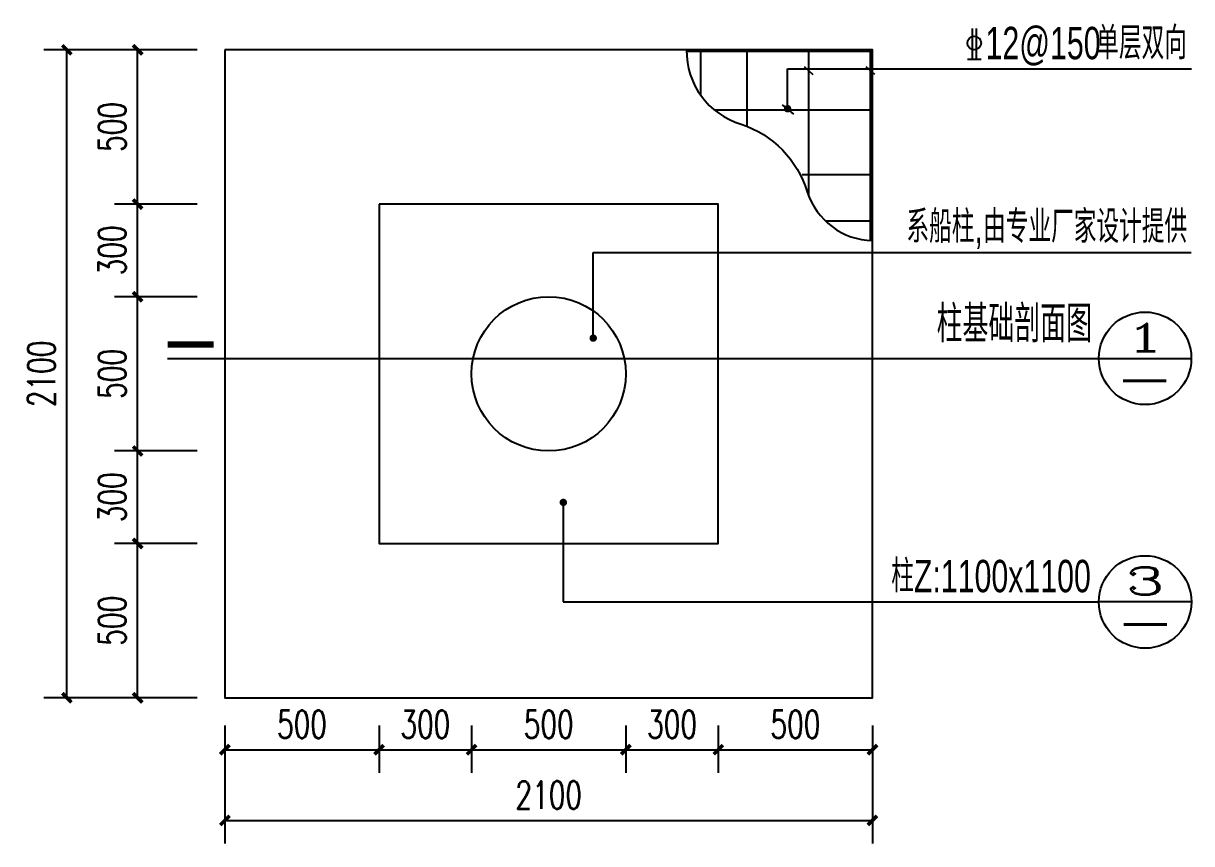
# Model space of a CAD drawing. Extents: x 1332 to 175445, y 256143 to 386027.
# Drawn here: x 97208 to 100997, y 278587 to 281245 of the extents above; entities that cross this region are included whole.
import ezdxf
from ezdxf.enums import TextEntityAlignment as Align

# ---------------------------------------------------------------- set-up
doc = ezdxf.new("R2010")
doc.units = 0
doc.header["$LTSCALE"] = 10
doc.header["$MEASUREMENT"] = 0
for name, color, linetype in [('0-园建', 4, 'Continuous'), ('00-园建', 4, 'Continuous'), ('00-文字', 7, 'Continuous'), ('00-标注', 3, 'Continuous'), ('04', 4, 'Continuous'), ('1', 1, 'Continuous'), ('DIM_IDEN', 3, 'Continuous'), ('DIM_LEAD', 3, 'Continuous'), ('PUB_DIM', 3, 'Continuous'), ('PUB_TEXT', 7, 'Continuous')]:
    doc.layers.add(name, color=color, linetype=linetype)
doc.styles.add('_TCH_DIM_T3', font='SIMPLEX', dxfattribs={"width": 0.705882, "bigfont": 'GBCBIG'})
doc.styles.add('COMP', font='COMPLEX', dxfattribs={"bigfont": 'hztxt'})
doc.styles.add('COMPLEX', font='COMPLEX.shx', dxfattribs={"bigfont": 'hztxt.shx'})
doc.styles.add('PALMstyle', font='HAIWENRS', dxfattribs={"width": 0.7, "bigfont": 'HZTXT'})
doc.dimstyles.new('_TCH_ARCH&&30', dxfattribs={"dimtxt": 89.25, "dimasz": 30, "dimexe": 75, "dimexo": 90, "dimgap": 37.875, "dimtad": 1, "dimdec": 0, "dimrnd": 5, "dimzin": 0, "dimdsep": 46, "dimtxsty": '_TCH_DIM_T3', "dimblk": 'ARCHTICK', "dimcen": 0.09, "dimclrt": 7, "dimazin": 2, "dimtfac": 1, "dimtdec": 0, "dimtix": 1, "dimtmove": 2, "dimatfit": 3, "dimfxl": 0, "dimtolj": 1, "dimtzin": 0, "dimarcsym": 0})

# ---------------------------------------------------------------- blocks, each defined once
blk = doc.blocks.new('*U44')
at = {"layer": 'DIM_IDEN'}
for p, q in [((-64.7, 0), (0, 0)), ((0, 0), (35.97, 0))]:
    blk.add_line(p, q, dxfattribs=at)
at = {"layer": 'DIM_IDEN', "color": 2}
blk.add_line((35.97, 0), (45.97, 0), dxfattribs=at)
at = {"layer": 'DIM_IDEN', "const_width": 0.7}
blk.add_lwpolyline([(-64.7, 1.5), (-59.7, 1.5)], dxfattribs=at)
at = {"layer": 'DIM_IDEN', "color": 2}
blk.add_circle((40.97, 0), 5, dxfattribs=at)
at = {"color": 7, "style": 'PALMstyle', "width": 0.7}
blk.add_attdef('右对齐剖切索引符号', text='', height=4, dxfattribs=at).set_placement((35.24, 0.52), align=Align.BOTTOM_RIGHT)
at = {"layer": '00-文字'}
for tag, style, width, p, p2 in [('A', 'COMPLEX', 1.695908, (38.78, 0.77), (43.14, 0.77)), ('LD1.01', 'PALMstyle', 0.559608, (37.74, -3.59), (44.13, -3.59))]:
    blk.add_attdef(tag, text='', height=3, dxfattribs=dict(at, style=style, width=width)).set_placement(p, p2, align=Align.FIT)
blk = doc.blocks.new('索引号')
at = {"color": 2}
blk.add_line((5, 0), (-5, 0), dxfattribs=at)
blk.add_circle((0, 0), 5, dxfattribs=at)
for tag, style, width, p, p2 in [('A', 'COMP', 1.695908, (-2.17, 0.77), (2.19, 0.77)), ('LD1.01', 'PALMstyle', 0.559608, (-3.16, -3.59), (3.23, -3.59))]:
    blk.add_attdef(tag, text='', height=3, dxfattribs=dict(style=style, width=width)).set_placement(p, p2, align=Align.FIT)
blk = doc.blocks.new('_ArchTick')
at = {"color": 0, "linetype": 'ByBlock', "const_width": 0.4}
blk.add_lwpolyline([(-0.5, -0.5), (0.5, 0.5)], dxfattribs=at)
blk = doc.blocks.new('*D383')
at = {"layer": 'Defpoints', "color": 0, "transparency": 16777216}
for p in [(97862, 279059.2), (98362, 279059.2), (98362, 278891.1)]:
    blk.add_point(p, dxfattribs=at)
at = {"layer": 'PUB_DIM', "color": 0, "lineweight": -2, "transparency": 16777216}
for p, q in [((97862, 278969.2), (97862, 278816.1)), ((98362, 278969.2), (98362, 278816.1)), ((97862, 278891.1), (98362, 278891.1))]:
    blk.add_line(p, q, dxfattribs=at)
at = {"layer": 'PUB_DIM', "color": 0, "lineweight": -2, "transparency": 16777216, "xscale": 30, "yscale": 30, "zscale": 30, "rotation": 180}
blk.add_blockref('_ArchTick', (97862, 278891.1), dxfattribs=at)
at = {"layer": 'PUB_DIM', "color": 0, "lineweight": -2, "transparency": 16777216, "xscale": 30, "yscale": 30, "zscale": 30}
blk.add_blockref('_ArchTick', (98362, 278891.1), dxfattribs=at)
at = {"layer": 'PUB_DIM', "color": 7, "transparency": 16777216, "insert": (98112, 278973.6), "char_height": 89.25, "attachment_point": 5, "style": '_TCH_DIM_T3'}
blk.add_mtext('\\A1;500', dxfattribs=at)
blk = doc.blocks.new('*D384')
at = {"layer": 'Defpoints', "color": 0, "transparency": 16777216}
for p in [(98362, 279059.2), (98662, 279059.2), (98662, 278891.1)]:
    blk.add_point(p, dxfattribs=at)
at = {"layer": 'PUB_DIM', "color": 0, "lineweight": -2, "transparency": 16777216}
for p, q in [((98362, 278969.2), (98362, 278816.1)), ((98662, 278969.2), (98662, 278816.1)), ((98362, 278891.1), (98662, 278891.1))]:
    blk.add_line(p, q, dxfattribs=at)
at = {"layer": 'PUB_DIM', "color": 0, "lineweight": -2, "transparency": 16777216, "xscale": 30, "yscale": 30, "zscale": 30, "rotation": 180}
blk.add_blockref('_ArchTick', (98362, 278891.1), dxfattribs=at)
at = {"layer": 'PUB_DIM', "color": 0, "lineweight": -2, "transparency": 16777216, "xscale": 30, "yscale": 30, "zscale": 30}
blk.add_blockref('_ArchTick', (98662, 278891.1), dxfattribs=at)
at = {"layer": 'PUB_DIM', "color": 7, "transparency": 16777216, "insert": (98512, 278973.6), "char_height": 89.25, "attachment_point": 5, "style": '_TCH_DIM_T3'}
blk.add_mtext('\\A1;300', dxfattribs=at)
blk = doc.blocks.new('*D385')
at = {"layer": 'Defpoints', "color": 0, "transparency": 16777216}
for p in [(98662, 279059.2), (99162, 279059.2), (99162, 278891.1)]:
    blk.add_point(p, dxfattribs=at)
at = {"layer": 'PUB_DIM', "color": 0, "lineweight": -2, "transparency": 16777216}
for p, q in [((98662, 278969.2), (98662, 278816.1)), ((99162, 278969.2), (99162, 278816.1)), ((98662, 278891.1), (99162, 278891.1))]:
    blk.add_line(p, q, dxfattribs=at)
at = {"layer": 'PUB_DIM', "color": 0, "lineweight": -2, "transparency": 16777216, "xscale": 30, "yscale": 30, "zscale": 30, "rotation": 180}
blk.add_blockref('_ArchTick', (98662, 278891.1), dxfattribs=at)
at = {"layer": 'PUB_DIM', "color": 0, "lineweight": -2, "transparency": 16777216, "xscale": 30, "yscale": 30, "zscale": 30}
blk.add_blockref('_ArchTick', (99162, 278891.1), dxfattribs=at)
at = {"layer": 'PUB_DIM', "color": 7, "transparency": 16777216, "insert": (98912, 278973.6), "char_height": 89.25, "attachment_point": 5, "style": '_TCH_DIM_T3'}
blk.add_mtext('\\A1;500', dxfattribs=at)
blk = doc.blocks.new('*D386')
at = {"layer": 'Defpoints', "color": 0, "transparency": 16777216}
for p in [(99162, 279059.2), (99462, 279059.2), (99462, 278891.1)]:
    blk.add_point(p, dxfattribs=at)
at = {"layer": 'PUB_DIM', "color": 0, "lineweight": -2, "transparency": 16777216}
for p, q in [((99162, 278969.2), (99162, 278816.1)), ((99462, 278969.2), (99462, 278816.1)), ((99162, 278891.1), (99462, 278891.1))]:
    blk.add_line(p, q, dxfattribs=at)
at = {"layer": 'PUB_DIM', "color": 0, "lineweight": -2, "transparency": 16777216, "xscale": 30, "yscale": 30, "zscale": 30, "rotation": 180}
blk.add_blockref('_ArchTick', (99162, 278891.1), dxfattribs=at)
at = {"layer": 'PUB_DIM', "color": 0, "lineweight": -2, "transparency": 16777216, "xscale": 30, "yscale": 30, "zscale": 30}
blk.add_blockref('_ArchTick', (99462, 278891.1), dxfattribs=at)
at = {"layer": 'PUB_DIM', "color": 7, "transparency": 16777216, "insert": (99312, 278973.6), "char_height": 89.25, "attachment_point": 5, "style": '_TCH_DIM_T3'}
blk.add_mtext('\\A1;300', dxfattribs=at)
blk = doc.blocks.new('*D387')
at = {"layer": 'Defpoints', "color": 0, "transparency": 16777216}
for p in [(99462, 279059.2), (99962, 279059.2), (99962, 278891.1)]:
    blk.add_point(p, dxfattribs=at)
at = {"layer": 'PUB_DIM', "color": 0, "lineweight": -2, "transparency": 16777216}
for p, q in [((99462, 278969.2), (99462, 278816.1)), ((99962, 278969.2), (99962, 278816.1)), ((99462, 278891.1), (99962, 278891.1))]:
    blk.add_line(p, q, dxfattribs=at)
at = {"layer": 'PUB_DIM', "color": 0, "lineweight": -2, "transparency": 16777216, "xscale": 30, "yscale": 30, "zscale": 30, "rotation": 180}
blk.add_blockref('_ArchTick', (99462, 278891.1), dxfattribs=at)
at = {"layer": 'PUB_DIM', "color": 0, "lineweight": -2, "transparency": 16777216, "xscale": 30, "yscale": 30, "zscale": 30}
blk.add_blockref('_ArchTick', (99962, 278891.1), dxfattribs=at)
at = {"layer": 'PUB_DIM', "color": 7, "transparency": 16777216, "insert": (99712, 278973.6), "char_height": 89.25, "attachment_point": 5, "style": '_TCH_DIM_T3'}
blk.add_mtext('\\A1;500', dxfattribs=at)
blk = doc.blocks.new('*D388')
at = {"layer": 'Defpoints', "color": 0, "transparency": 16777216}
for p in [(97862, 278969.2), (99962, 278969.2), (99962, 278661.7)]:
    blk.add_point(p, dxfattribs=at)
at = {"layer": 'PUB_DIM', "color": 0, "lineweight": -2, "transparency": 16777216}
for p, q in [((97862, 278879.2), (97862, 278586.7)), ((99962, 278879.2), (99962, 278586.7)), ((97862, 278661.7), (99962, 278661.7))]:
    blk.add_line(p, q, dxfattribs=at)
at = {"layer": 'PUB_DIM', "color": 0, "lineweight": -2, "transparency": 16777216, "xscale": 30, "yscale": 30, "zscale": 30, "rotation": 180}
blk.add_blockref('_ArchTick', (97862, 278661.7), dxfattribs=at)
at = {"layer": 'PUB_DIM', "color": 0, "lineweight": -2, "transparency": 16777216, "xscale": 30, "yscale": 30, "zscale": 30}
blk.add_blockref('_ArchTick', (99962, 278661.7), dxfattribs=at)
at = {"layer": 'PUB_DIM', "color": 7, "transparency": 16777216, "insert": (98912, 278744.2), "char_height": 89.25, "attachment_point": 5, "style": '_TCH_DIM_T3'}
blk.add_mtext('\\A1;2100', dxfattribs=at)
blk = doc.blocks.new('*D391')
at = {"layer": 'Defpoints', "color": 0, "transparency": 16777216}
for p in [(97578.9, 281159.2), (97862, 281159.2), (97862, 280659.2)]:
    blk.add_point(p, dxfattribs=at)
at = {"layer": 'PUB_DIM', "color": 0, "lineweight": -2, "transparency": 16777216}
for p, q in [((97772, 281159.2), (97503.9, 281159.2)), ((97578.9, 280659.2), (97578.9, 281159.2)), ((97772, 280659.2), (97503.9, 280659.2))]:
    blk.add_line(p, q, dxfattribs=at)
at = {"layer": 'PUB_DIM', "color": 0, "lineweight": -2, "transparency": 16777216, "xscale": 30, "yscale": 30, "zscale": 30}
for p, rotation in [((97578.9, 281159.2), 90), ((97578.9, 280659.2), 270)]:
    blk.add_blockref('_ArchTick', p, dxfattribs=dict(at, rotation=rotation))
at = {"layer": 'PUB_DIM', "color": 7, "transparency": 16777216, "insert": (97496.4, 280909.2), "char_height": 89.25, "attachment_point": 5, "rotation": 90, "style": '_TCH_DIM_T3'}
blk.add_mtext('\\A1;500', dxfattribs=at)
blk = doc.blocks.new('*D392')
at = {"layer": 'Defpoints', "color": 0, "transparency": 16777216}
for p in [(97578.9, 280659.2), (97862, 280659.2), (97862, 280359.2)]:
    blk.add_point(p, dxfattribs=at)
at = {"layer": 'PUB_DIM', "color": 0, "lineweight": -2, "transparency": 16777216}
for p, q in [((97772, 280659.2), (97503.9, 280659.2)), ((97578.9, 280359.2), (97578.9, 280659.2)), ((97772, 280359.2), (97503.9, 280359.2))]:
    blk.add_line(p, q, dxfattribs=at)
at = {"layer": 'PUB_DIM', "color": 0, "lineweight": -2, "transparency": 16777216, "xscale": 30, "yscale": 30, "zscale": 30}
for p, rotation in [((97578.9, 280659.2), 90), ((97578.9, 280359.2), 270)]:
    blk.add_blockref('_ArchTick', p, dxfattribs=dict(at, rotation=rotation))
at = {"layer": 'PUB_DIM', "color": 7, "transparency": 16777216, "insert": (97496.4, 280509.2), "char_height": 89.25, "attachment_point": 5, "rotation": 90, "style": '_TCH_DIM_T3'}
blk.add_mtext('\\A1;300', dxfattribs=at)
blk = doc.blocks.new('*D393')
at = {"layer": 'Defpoints', "color": 0, "transparency": 16777216}
for p in [(97578.9, 280359.2), (97862, 280359.2), (97862, 279859.2)]:
    blk.add_point(p, dxfattribs=at)
at = {"layer": 'PUB_DIM', "color": 0, "lineweight": -2, "transparency": 16777216}
for p, q in [((97772, 280359.2), (97503.9, 280359.2)), ((97578.9, 279859.2), (97578.9, 280359.2)), ((97772, 279859.2), (97503.9, 279859.2))]:
    blk.add_line(p, q, dxfattribs=at)
at = {"layer": 'PUB_DIM', "color": 0, "lineweight": -2, "transparency": 16777216, "xscale": 30, "yscale": 30, "zscale": 30}
for p, rotation in [((97578.9, 280359.2), 90), ((97578.9, 279859.2), 270)]:
    blk.add_blockref('_ArchTick', p, dxfattribs=dict(at, rotation=rotation))
at = {"layer": 'PUB_DIM', "color": 7, "transparency": 16777216, "insert": (97496.4, 280109.2), "char_height": 89.25, "attachment_point": 5, "rotation": 90, "style": '_TCH_DIM_T3'}
blk.add_mtext('\\A1;500', dxfattribs=at)
blk = doc.blocks.new('*D394')
at = {"layer": 'Defpoints', "color": 0, "transparency": 16777216}
for p in [(97578.9, 279859.2), (97862, 279859.2), (97862, 279559.2)]:
    blk.add_point(p, dxfattribs=at)
at = {"layer": 'PUB_DIM', "color": 0, "lineweight": -2, "transparency": 16777216}
for p, q in [((97772, 279859.2), (97503.9, 279859.2)), ((97578.9, 279559.2), (97578.9, 279859.2)), ((97772, 279559.2), (97503.9, 279559.2))]:
    blk.add_line(p, q, dxfattribs=at)
at = {"layer": 'PUB_DIM', "color": 0, "lineweight": -2, "transparency": 16777216, "xscale": 30, "yscale": 30, "zscale": 30}
for p, rotation in [((97578.9, 279859.2), 90), ((97578.9, 279559.2), 270)]:
    blk.add_blockref('_ArchTick', p, dxfattribs=dict(at, rotation=rotation))
at = {"layer": 'PUB_DIM', "color": 7, "transparency": 16777216, "insert": (97496.4, 279709.2), "char_height": 89.25, "attachment_point": 5, "rotation": 90, "style": '_TCH_DIM_T3'}
blk.add_mtext('\\A1;300', dxfattribs=at)
blk = doc.blocks.new('*D395')
at = {"layer": 'Defpoints', "color": 0, "transparency": 16777216}
for p in [(97578.9, 279559.2), (97862, 279559.2), (97862, 279059.2)]:
    blk.add_point(p, dxfattribs=at)
at = {"layer": 'PUB_DIM', "color": 0, "lineweight": -2, "transparency": 16777216}
for p, q in [((97772, 279559.2), (97503.9, 279559.2)), ((97578.9, 279059.2), (97578.9, 279559.2)), ((97772, 279059.2), (97503.9, 279059.2))]:
    blk.add_line(p, q, dxfattribs=at)
at = {"layer": 'PUB_DIM', "color": 0, "lineweight": -2, "transparency": 16777216, "xscale": 30, "yscale": 30, "zscale": 30}
for p, rotation in [((97578.9, 279559.2), 90), ((97578.9, 279059.2), 270)]:
    blk.add_blockref('_ArchTick', p, dxfattribs=dict(at, rotation=rotation))
at = {"layer": 'PUB_DIM', "color": 7, "transparency": 16777216, "insert": (97496.4, 279309.2), "char_height": 89.25, "attachment_point": 5, "rotation": 90, "style": '_TCH_DIM_T3'}
blk.add_mtext('\\A1;500', dxfattribs=at)
blk = doc.blocks.new('*D396')
at = {"layer": 'Defpoints', "color": 0, "transparency": 16777216}
for p in [(97349.5, 281159.2), (97657, 281159.2), (97657, 279059.2)]:
    blk.add_point(p, dxfattribs=at)
at = {"layer": 'PUB_DIM', "color": 0, "lineweight": -2, "transparency": 16777216}
for p, q in [((97567, 281159.2), (97274.5, 281159.2)), ((97349.5, 279059.2), (97349.5, 281159.2)), ((97567, 279059.2), (97274.5, 279059.2))]:
    blk.add_line(p, q, dxfattribs=at)
at = {"layer": 'PUB_DIM', "color": 0, "lineweight": -2, "transparency": 16777216, "xscale": 30, "yscale": 30, "zscale": 30}
for p, rotation in [((97349.5, 281159.2), 90), ((97349.5, 279059.2), 270)]:
    blk.add_blockref('_ArchTick', p, dxfattribs=dict(at, rotation=rotation))
at = {"layer": 'PUB_DIM', "color": 7, "transparency": 16777216, "insert": (97267, 280109.2), "char_height": 89.25, "attachment_point": 5, "rotation": 90, "style": '_TCH_DIM_T3'}
blk.add_mtext('\\A1;2100', dxfattribs=at)

msp = doc.modelspace()

# ---------------------------------------------------------------- linework, layer by layer
at = {"layer": '0-园建'}
for points in [[(97862, 281159.2), (97862, 279059.2), (99962, 279059.2), (99962, 281159.2)], [(98362, 280659.2), (98362, 279559.2), (99462, 279559.2), (99462, 280659.2)]]:
    msp.add_lwpolyline(points, close=True, dxfattribs=at)
msp.add_lwpolyline([(99359.1, 281159.2, 0.33613), (99536, 280918.6, -0.244303), (99750.4, 280698.9, 0.31955), (99962, 280541.1)], format="xyb", dxfattribs=at)
at = {"layer": '00-园建', "color": 4}
msp.add_circle((98912, 280109.2), 250, dxfattribs=at)
at = {"layer": '04'}
for p, q in [((99740.7, 281104.9), (99768.2, 281079.5)), ((99940.6, 281105.3), (99968.1, 281079.9)), ((99669.3, 280980.9), (99705.6, 280951))]:
    msp.add_line(p, q, dxfattribs=at)
at = {"layer": '1', "color": 6}
for p, q in [((99405.4, 281011.6), (99405.4, 281159.2)), ((99555.4, 280913.2), (99555.4, 281159.2)), ((99755.4, 280685.1), (99755.4, 281159.2)), ((99955.4, 280542.8), (99955.4, 281159.2)), ((99962, 281153.9), (99363.1, 281153.9)), ((99960.8, 280963.3), (99450.9, 280963.3)), ((99962, 280753.9), (99733.7, 280753.9)), ((99962, 280603.9), (99810.1, 280603.9))]:
    msp.add_line(p, q, dxfattribs=at)
at = {"layer": 'DIM_LEAD'}
for p, q in [((99686.7, 280968.4), (99686.7, 281097.3)), ((99686.7, 281097.3), (100997.1, 281097.3)), ((99056.5, 280225), (99056.5, 280502.2)), ((99056.5, 280502.2), (100996, 280502.2)), ((98959.4, 279692.5), (98959.4, 279369.8)), ((98959.4, 279369.8), (100696.1, 279369.8))]:
    msp.add_line(p, q, dxfattribs=at)
at = {"layer": 'DIM_LEAD', "const_width": 12}
for points in [[(99686.7, 280962.4, 1), (99686.7, 280974.4, 1)], [(99056.5, 280219, 1), (99056.5, 280231, 1)], [(98959.4, 279698.5, 1), (98959.4, 279686.5, 1)]]:
    msp.add_lwpolyline(points, format="xyb", close=True, dxfattribs=at)
at = {"layer": 'PUB_TEXT'}
for p, q in [((100285.4, 281228.6), (100285.4, 281128.8)), ((100298.6, 281228.6), (100298.6, 281128.8)), ((100269.9, 281128.8), (100314, 281128.8))]:
    msp.add_line(p, q, dxfattribs=at)
msp.add_circle((100292, 281181.3), 22.1, dxfattribs=at)

# ---------------------------------------------------------------- block references
ref = msp.add_blockref('*U44', (99616.9, 280159.4), dxfattribs=dict(xscale=30, yscale=30, zscale=30))
ref.add_attrib('LD1.01', '-', dxfattribs={"layer": '00-文字', "height": 90, "style": 'PALMstyle', "width": 2.48595}).set_placement((100749.1, 280051.6), (100940.9, 280051.6), align=Align.FIT)
ref.add_attrib('A', '1', dxfattribs={"layer": '00-文字', "height": 90, "style": 'COMPLEX', "width": 3.391815}).set_placement((100780.3, 280182.4), (100911.1, 280182.4), align=Align.FIT)
ref.add_attrib('右对齐剖切索引符号', '柱基础剖面图', dxfattribs={"color": 7, "height": 120, "style": 'PALMstyle', "width": 0.7}).set_placement((100674, 280175), align=Align.BOTTOM_RIGHT)
at = {"layer": '00-标注', "color": 7}
ref = msp.add_blockref('索引号', (100846.1, 279369.8), dxfattribs=dict(at, xscale=30, yscale=30, zscale=30))
ref.add_attrib('A', '3', dxfattribs={"layer": '0', "color": 7, "height": 90, "style": 'COMP', "width": 2.180453}).set_placement((100780.9, 279392.8), (100911.8, 279392.8), align=Align.FIT)
ref.add_attrib('LD1.01', '-', dxfattribs={"layer": '0', "color": 7, "height": 90, "style": 'PALMstyle', "width": 2.48595}).set_placement((100751.2, 279262), (100943, 279262), align=Align.FIT)

# ---------------------------------------------------------------- texts
at = {"layer": 'PUB_TEXT', "style": 'PALMstyle', "width": 0.7}
for s, p in [('12@150', (100328.7, 281128.8)), ('单层双向', (100687.8, 281128.8)), ('系船柱', (100072.1, 280533.7)), ('由专业厂家设计提供', (100320.9, 280533.7)), (',', (100292.6, 280533.7)), ('柱', (100022.9, 279401.3)), ('Z:1100x1100', (100096.4, 279401.3))]:
    msp.add_text(s, height=105, dxfattribs=at).set_placement(p)

# ---------------------------------------------------------------- dimensions: what is measured, and where the dimension line sits
at = {"layer": 'PUB_DIM'}
for p1, p2, distance, picture, middle in [((97657, 279059.2), (97657, 281159.2), 307.5, '*D396', (97267, 280109.2)), ((97862, 280659.2), (97862, 281159.2), 283.1, '*D391', (97496.4, 280909.2)), ((97862, 280359.2), (97862, 280659.2), 283.1, '*D392', (97496.4, 280509.2)), ((97862, 279859.2), (97862, 280359.2), 283.1, '*D393', (97496.4, 280109.2)), ((97862, 279559.2), (97862, 279859.2), 283.1, '*D394', (97496.4, 279709.2)), ((97862, 279059.2), (97862, 279559.2), 283.1, '*D395', (97496.4, 279309.2)), ((97862, 279059.2), (98362, 279059.2), -168.1, '*D383', (98112, 278973.6)), ((98362, 279059.2), (98662, 279059.2), -168.1, '*D384', (98512, 278973.6)), ((98662, 279059.2), (99162, 279059.2), -168.1, '*D385', (98912, 278973.6)), ((99162, 279059.2), (99462, 279059.2), -168.1, '*D386', (99312, 278973.6)), ((99462, 279059.2), (99962, 279059.2), -168.1, '*D387', (99712, 278973.6)), ((97862, 278969.2), (99962, 278969.2), -307.5, '*D388', (98912, 278744.2))]:
    dim = msp.add_aligned_dim(p1=p1, p2=p2, distance=distance, dimstyle='_TCH_ARCH&&30', dxfattribs=at)
    dim.commit()
    dim.dimension.update_dxf_attribs({"geometry": picture, "text_midpoint": middle})

doc.saveas('drawing.dxf')
